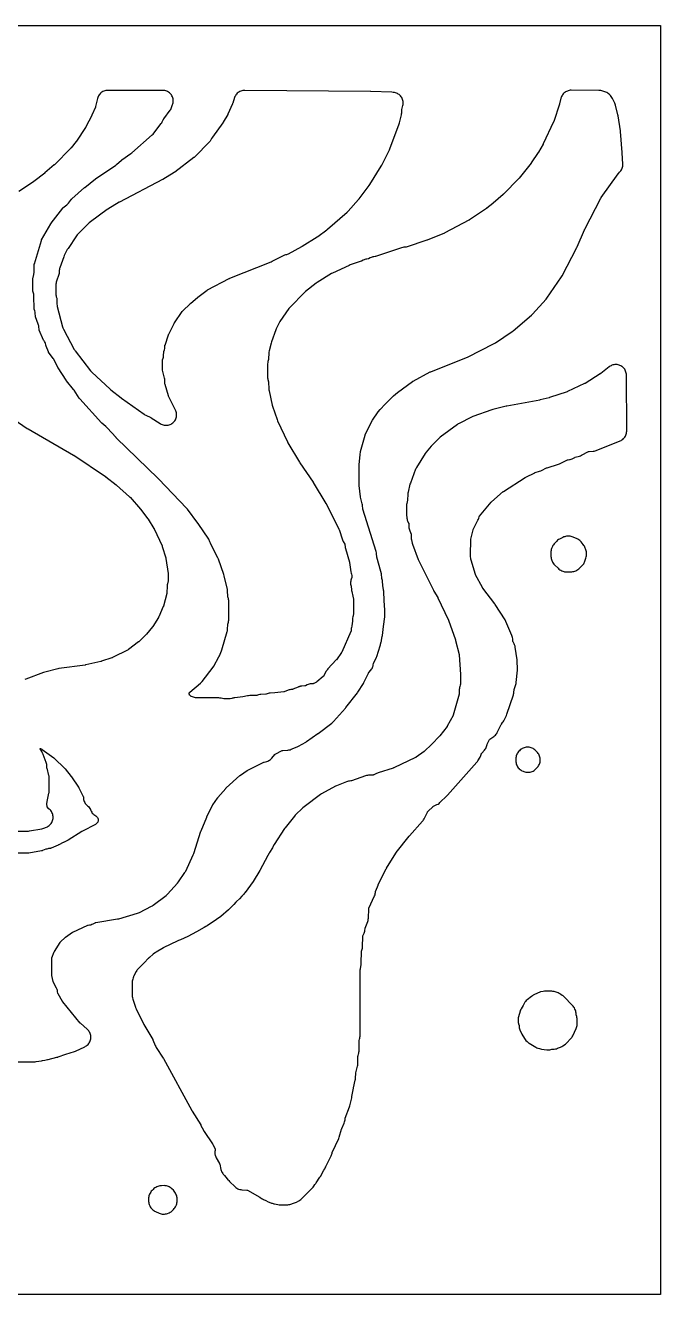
# Model space of a CAD drawing. Header units: millimetres. Extents: x 0 to 300, y 0 to 300.
# Drawn here: x 150 to 300, y 0 to 300 of the extents above; entities that cross this region are included whole.
import ezdxf

# ---------------------------------------------------------------- set-up
doc = ezdxf.new("R2010")
doc.units = ezdxf.units.MM
doc.layers.add('CUT', color=7, linetype='CONTINUOUS')

msp = doc.modelspace()

# ---------------------------------------------------------------- linework, layer by layer
at = {"layer": 'CUT'}
for points in [[(300, 299.8947), (300, 0.0614), (299.9971, 0.0029), (299.9386, 0), (0.0614, 0), (0.0029, 0.0029), (0, 0.0614), (0, 299.8947), (0.0029, 299.9532), (0.0614, 299.9561), (299.9386, 299.9561), (299.9971, 299.9532)], [(157.402, 235.4465), (157.41, 235.4097), (157.4145, 235.3721), (157.4154, 235.3553), (157.452, 234.0577), (157.4763, 233.774), (157.5326, 233.495), (158.7833, 228.7181), (158.8719, 228.445), (158.9912, 228.1837), (161.5312, 223.3753), (161.64, 223.1892), (161.7644, 223.0131), (165.3842, 218.3343), (165.3845, 218.3339), (165.5135, 218.1803), (165.6545, 218.0375), (169.9866, 213.9873), (170.0239, 213.9552), (170.0282, 213.9512), (170.1864, 213.8152), (172.606, 211.9062), (172.7185, 211.8224), (172.7193, 211.8219), (178.0764, 208.0624), (178.2411, 207.9562), (178.4137, 207.8632), (179.5867, 207.2893), (179.6478, 207.2571), (179.707, 207.2215), (181.8633, 205.8363), (182.0723, 205.7159), (182.2919, 205.6161), (182.5201, 205.5381), (182.7548, 205.4823), (182.9938, 205.4495), (183.2348, 205.4398), (183.4756, 205.4534), (183.714, 205.4901), (183.9477, 205.5496), (184.1746, 205.6314), (184.3926, 205.7347), (184.5996, 205.8585), (184.7938, 206.0017), (184.9732, 206.1629), (185.1362, 206.3406), (185.2814, 206.5333), (185.4073, 206.739), (185.5128, 206.9559), (185.5969, 207.182), (185.6588, 207.4151), (185.698, 207.6531), (185.7141, 207.8938), (185.7069, 208.1349), (185.6765, 208.3741), (185.6231, 208.6094), (185.5474, 208.8384), (185.4499, 209.059), (183.8088, 212.3364), (183.8065, 212.3413), (183.7753, 212.419), (183.7694, 212.4371), (182.9745, 215.0946), (182.9686, 215.1167), (182.952, 215.214), (182.9503, 215.2367), (182.9089, 216.113), (182.8886, 216.334), (182.8487, 216.5523), (182.4144, 218.4513), (182.4103, 218.4718), (182.4001, 218.5614), (182.3995, 218.5823), (182.3935, 220.8922), (182.3939, 220.9104), (182.3976, 220.9494), (182.4088, 220.9869), (182.4153, 221.0039), (182.4496, 221.0884), (182.5234, 221.2955), (182.5788, 221.5082), (182.6152, 221.7249), (182.6325, 221.9441), (182.6634, 222.8375), (182.6644, 222.8546), (182.669, 222.8912), (182.6801, 222.926), (182.6865, 222.9421), (182.7321, 223.0502), (182.8268, 223.3153), (182.8911, 223.5893), (182.9243, 223.8688), (182.9512, 224.3059), (182.9517, 224.3112), (182.9591, 224.3624), (182.9654, 224.3885), (182.9724, 224.4114), (183.778, 226.8223), (183.8077, 226.9016), (183.8429, 226.9786), (185.1271, 229.5406), (185.1673, 229.6143), (185.2127, 229.685), (187.0419, 232.3269), (187.0517, 232.3405), (187.0981, 232.3961), (187.1097, 232.4082), (188.956, 234.2604), (188.998, 234.3005), (189.0419, 234.3385), (190.6387, 235.6551), (190.6598, 235.6721), (190.6812, 235.6886), (192.9296, 237.3771), (192.9336, 237.3801), (192.9974, 237.4209), (193.0125, 237.4294), (198.1471, 240.1486), (198.2044, 240.1769), (198.2631, 240.2022), (208.0623, 244.1138), (208.2697, 244.2078), (211.1175, 245.6576), (211.1372, 245.6669), (211.2251, 245.6995), (211.246, 245.7053), (211.5175, 245.7716), (211.7219, 245.8308), (211.9204, 245.9073), (212.1118, 246.0003), (215.2663, 247.7033), (215.3917, 247.7758), (218.9089, 249.9466), (219.0952, 250.0736), (221.2168, 251.6638), (221.3674, 251.7862), (225.9733, 255.8329), (226.1918, 256.0502), (228.6595, 258.8265), (228.781, 258.9743), (231.1922, 262.1456), (231.3214, 262.3328), (234.0396, 266.6775), (234.1557, 266.8843), (235.9703, 270.5088), (236.0838, 270.7723), (238.2279, 276.6588), (238.3036, 276.9057), (238.7917, 278.8498), (238.8375, 279.0759), (238.8622, 279.3054), (238.9015, 279.9448), (238.9029, 279.9615), (238.9137, 280.0332), (238.9173, 280.0496), (239.1548, 281.0216), (239.2007, 281.2584), (239.2235, 281.4984), (239.2231, 281.7396), (239.1995, 281.9796), (239.1528, 282.2162), (239.0836, 282.4472), (238.9924, 282.6705), (238.8802, 282.8839), (238.7479, 283.0856), (238.5968, 283.2735), (238.4283, 283.446), (238.2439, 283.6015), (238.0454, 283.7385), (237.8347, 283.8557), (237.6136, 283.9521), (237.3843, 284.0267), (237.1488, 284.0789), (236.848, 284.1305), (236.5276, 284.1644), (231.5387, 284.3685), (231.4561, 284.3705), (201.7919, 284.6029), (201.5506, 284.5931), (201.3113, 284.5601), (201.0763, 284.5041), (200.8478, 284.4258), (200.628, 284.3257), (200.4188, 284.2049), (200.2223, 284.0645), (200.0402, 283.9057), (199.8744, 283.7301), (199.7262, 283.5394), (199.5971, 283.3352), (199.4883, 283.1195), (199.4009, 282.8944), (198.9497, 281.5425), (198.931, 281.4905), (198.91, 281.4394), (197.8365, 279.0016), (197.8085, 278.9424), (197.7772, 278.8848), (196.7153, 277.0502), (196.6814, 276.9951), (196.6445, 276.9419), (194.1531, 273.5485), (193.9605, 273.2419), (193.6077, 272.5779), (193.5987, 272.5619), (193.5768, 272.5289), (193.5517, 272.4982), (193.539, 272.4848), (189.9028, 268.8276), (189.8428, 268.7713), (189.7791, 268.7193), (185.2711, 265.2906), (185.2193, 265.2533), (185.1655, 265.2189), (182.4367, 263.5717), (182.406, 263.5538), (182.3748, 263.5368), (172.239, 258.2139), (172.1151, 258.1443), (169.4782, 256.5622), (169.2754, 256.4266), (165.3466, 253.5136), (165.0683, 253.2736), (162.3988, 250.6054), (162.2412, 250.4323), (162.1004, 250.2453), (160.0675, 247.2631), (159.8911, 246.9608), (159.1906, 245.5406), (159.0829, 245.2879), (158.1414, 242.6949), (158.0723, 242.4729), (158.0241, 242.2453), (157.9973, 242.0143), (157.9594, 241.4666), (157.9573, 241.445), (157.9402, 241.3531), (157.9344, 241.3322), (157.2901, 239.2472), (157.2287, 239.0068), (157.1914, 238.7616), (157.1786, 238.5138), (157.175, 236.556), (157.1877, 236.2994), (157.2267, 236.0454), (157.2915, 235.7968), (157.3971, 235.4632)], [(175.2138, 70.443), (175.2554, 70.1863), (175.2741, 70.1173), (175.2765, 70.1025), (175.3459, 69.8484), (175.991, 67.8977), (175.9968, 67.8836), (176.0543, 67.7278), (176.1281, 67.5658), (176.1294, 67.5628), (176.1308, 67.5599), (177.9251, 63.9784), (178.003, 63.8348), (180.0576, 60.3269), (180.0599, 60.3228), (180.0917, 60.2584), (180.0981, 60.2433), (180.6612, 58.8372), (180.7652, 58.611), (180.8911, 58.3962), (182.5601, 55.8497), (182.5863, 55.8079), (182.6108, 55.765), (189.2813, 43.4763), (189.3633, 43.3362), (191.393, 40.1152), (191.4259, 40.0597), (191.4557, 40.0026), (192.0287, 38.829), (192.1155, 38.6666), (192.2141, 38.511), (194.1944, 35.6261), (194.1973, 35.6216), (194.2374, 35.552), (194.2455, 35.5356), (194.7982, 34.3456), (194.8058, 34.3282), (194.8191, 34.2897), (194.8178, 34.2734), (194.8157, 34.2549), (194.8127, 34.2386), (194.7793, 34.0776), (194.74, 33.8222), (194.7273, 33.5641), (194.7413, 33.306), (194.7496, 33.2537), (194.75, 33.2477), (194.7559, 33.2137), (194.7818, 33.0508), (194.789, 33.024), (194.7929, 33.0013), (194.8408, 32.83), (194.8485, 32.8011), (194.8498, 32.7976), (194.8602, 32.7604), (194.9513, 32.5274), (195.0651, 32.3047), (195.8304, 30.9764), (195.8407, 30.9572), (195.8687, 30.8922), (195.8735, 30.878), (195.8781, 30.8605), (196.1782, 29.5832), (196.2394, 29.3669), (196.3197, 29.157), (196.4186, 28.9552), (196.4673, 28.8662), (196.5932, 28.6603), (196.7383, 28.4675), (196.9886, 28.1665), (197.6177, 27.3801), (197.8161, 27.1602), (197.8677, 27.1093), (198.0061, 26.9429), (198.1916, 26.7431), (199.5061, 25.4735), (199.6977, 25.3065), (199.9052, 25.1597), (200.1265, 25.0348), (200.3594, 24.9331), (200.6014, 24.8555), (200.8501, 24.8028), (201.1028, 24.7757), (201.1276, 24.7743), (202.3009, 24.7084), (202.32, 24.7069), (202.3606, 24.7004), (202.3777, 24.6939), (202.3943, 24.6865), (202.4088, 24.6788), (205.3418, 23.0434), (205.768, 22.741), (205.9789, 22.6067), (206.2021, 22.4941), (206.8097, 22.2249), (207.3305, 21.9345), (207.5298, 21.8348), (207.7371, 21.7532), (207.951, 21.6904), (208.1149, 21.6501), (208.2568, 21.5946), (208.47, 21.5324), (208.6879, 21.4894), (208.8295, 21.4743), (209.604, 21.2838), (209.8948, 21.2303), (210.1899, 21.2115), (210.3638, 21.2107), (210.4392, 21.2074), (210.8235, 21.2087), (211.5988, 21.2052), (211.8569, 21.2174), (211.8968, 21.2235), (211.9423, 21.226), (212.1987, 21.2672), (212.4494, 21.3347), (213.579, 21.703), (213.783, 21.7795), (213.7912, 21.7834), (213.9813, 21.8722), (214.548, 22.1678), (214.7671, 22.2967), (214.8117, 22.3295), (214.8167, 22.3325), (215.0104, 22.4748), (215.1895, 22.6351), (217.4233, 24.8361), (217.6497, 25.092), (217.7103, 25.1707), (217.7767, 25.2372), (217.936, 25.4126), (218.078, 25.6022), (218.3373, 25.9852), (218.399, 26.0654), (218.5467, 26.2795), (218.6492, 26.4459), (219.546, 27.7705), (219.6564, 27.9493), (220.4871, 29.4307), (220.6751, 29.7359), (220.7814, 29.9268), (220.9162, 30.1958), (220.9638, 30.2808), (221.0575, 30.4652), (221.122, 30.6065), (222.2293, 32.8167), (222.3144, 33.0057), (222.3836, 33.2011), (222.4363, 33.4016), (222.4715, 33.5622), (223.979, 36.864), (224.1003, 37.1871), (224.1029, 37.1959), (224.6753, 39.1129), (224.6969, 39.1783), (224.7222, 39.2423), (225.287, 40.5573), (225.3758, 40.7974), (225.4397, 41.0453), (225.4778, 41.2985), (225.5053, 41.5775), (225.5059, 41.5826), (225.5145, 41.6307), (225.5211, 41.6552), (225.5283, 41.6768), (226.5053, 44.3959), (226.5784, 44.6368), (227.0489, 46.5247), (227.0811, 46.654), (227.123, 46.858), (227.4413, 48.8187), (227.4467, 48.8648), (227.8804, 50.6886), (227.925, 50.9268), (227.9463, 51.1683), (227.9915, 52.3102), (227.9928, 52.3306), (228.0059, 52.418), (228.0105, 52.4379), (228.4119, 53.9636), (228.4699, 54.2519), (228.4936, 54.545), (228.5327, 56.3377), (228.5335, 56.3543), (228.5375, 56.3903), (228.5447, 56.4259), (228.549, 56.4415), (228.6779, 56.8751), (228.7332, 57.0979), (228.7678, 57.3249), (228.7814, 57.5541), (228.8135, 59.9365), (228.8137, 59.9419), (228.8186, 59.9933), (228.8236, 60.0196), (228.8295, 60.0428), (228.9313, 60.4049), (228.9824, 60.6238), (229.0135, 60.8463), (229.0246, 61.0707), (229.0931, 76.8499), (229.0933, 76.8555), (229.1007, 76.9398), (229.1036, 76.9589), (229.2889, 77.9771), (229.3173, 78.1795), (229.329, 78.3836), (229.3726, 81.0364), (229.3734, 81.0556), (229.3783, 81.0967), (229.3874, 81.1371), (229.393, 81.1555), (229.4796, 81.4134), (229.5485, 81.6597), (229.5918, 81.9117), (229.6092, 82.1668), (229.6508, 84.6473), (229.6516, 84.6668), (229.6567, 84.7084), (229.6703, 84.7481), (229.678, 84.766), (229.966, 85.3874), (230.0665, 85.6394), (230.1392, 85.9008), (230.1831, 86.1685), (230.2119, 86.4335), (230.215, 86.4561), (230.2374, 86.5519), (230.2446, 86.5735), (230.8339, 88.1829), (230.9111, 88.4337), (230.9616, 88.6912), (230.9848, 88.9526), (231.0655, 91.1946), (231.0667, 91.2133), (231.0721, 91.253), (231.0853, 91.2908), (231.0927, 91.3079), (232.4588, 94.252), (232.5596, 94.5043), (232.6324, 94.766), (232.6764, 95.0342), (232.7071, 95.3169), (232.7094, 95.3337), (232.7166, 95.3697), (232.7271, 95.405), (232.7329, 95.4204), (233.2843, 96.8032), (233.304, 96.8497), (233.3256, 96.8953), (235.2114, 100.6622), (235.236, 100.7087), (235.2626, 100.7541), (237.4854, 104.36), (237.5242, 104.4189), (237.5663, 104.4753), (240.6553, 108.3695), (240.6769, 108.396), (240.6993, 108.4218), (243.7547, 111.8503), (243.8971, 112.0254), (244.0232, 112.2127), (244.1318, 112.4106), (244.9272, 114.0284), (244.9372, 114.0473), (244.9622, 114.0861), (244.9914, 114.1218), (245.0063, 114.1372), (246.2635, 115.3578), (246.2792, 115.3722), (246.3156, 115.4003), (246.355, 115.424), (246.3741, 115.4334), (247.1932, 115.8079), (247.441, 115.9384), (247.6726, 116.0959), (247.8852, 116.2782), (249.5253, 117.853), (249.6635, 117.9968), (256.5921, 125.8028), (256.7281, 125.97), (256.8491, 126.1483), (257.3656, 126.9843), (257.4796, 127.1898), (257.5738, 127.405), (257.6473, 127.6282), (257.7181, 127.8826), (257.7232, 127.8992), (257.7365, 127.9342), (257.759, 127.9641), (257.7704, 127.9773), (258.4189, 128.6915), (258.5728, 128.8783), (258.7078, 129.0792), (258.8228, 129.2922), (258.9167, 129.5153), (258.9886, 129.7464), (259.0377, 129.9834), (259.0404, 130.0001), (259.0508, 130.043), (259.0658, 130.0846), (259.0744, 130.1032), (259.6057, 131.1836), (259.6146, 131.2007), (259.6366, 131.2356), (259.6681, 131.2622), (259.6837, 131.2734), (260.6042, 131.9011), (260.8092, 132.0569), (260.9971, 132.233), (261.1659, 132.4275), (261.3138, 132.6383), (261.4392, 132.8632), (262.358, 134.731), (262.3666, 134.7476), (262.4093, 134.8161), (262.4203, 134.8312), (262.694, 135.1868), (262.8314, 135.3845), (262.9493, 135.5944), (263.587, 136.8711), (263.7225, 137.1984), (265.2285, 141.7207), (265.2865, 141.9228), (265.3273, 142.1291), (265.3506, 142.3381), (265.3916, 142.9302), (265.3933, 142.9485), (265.3998, 142.9875), (265.4102, 143.0257), (265.4163, 143.043), (265.7691, 143.9729), (265.8396, 144.1874), (265.8904, 144.4075), (265.9212, 144.6313), (266.1933, 147.596), (266.2029, 147.8895), (266.1552, 149.7263), (266.1276, 150.0374), (265.6745, 153.0147), (265.6201, 153.2771), (265.5379, 153.5321), (265.4289, 153.7769), (265.1601, 154.3025), (265.1523, 154.3187), (265.138, 154.3547), (265.1309, 154.3928), (265.1289, 154.4107), (265.0762, 155.0088), (265.039, 155.2714), (264.9741, 155.5285), (264.8824, 155.7773), (263.456, 159.0931), (263.3659, 159.2808), (263.2604, 159.4603), (260.9257, 163.0801), (260.8241, 163.2261), (258.014, 166.9691), (257.965, 167.0395), (257.9212, 167.1132), (256.3068, 170.0681), (256.2977, 170.0857), (256.2649, 170.1644), (256.2588, 170.1832), (255.2368, 173.6098), (255.2321, 173.6271), (255.2171, 173.7031), (255.2149, 173.7209), (255.1239, 174.636), (255.1191, 174.7021), (255.1181, 174.7684), (255.1622, 178.4285), (255.1631, 178.4506), (255.1755, 178.5453), (255.1803, 178.5669), (255.7261, 180.7258), (255.7319, 180.7461), (255.764, 180.8315), (255.7731, 180.8506), (256.8723, 183.0008), (256.9842, 183.253), (257.0675, 183.516), (257.1474, 183.8266), (257.153, 183.8463), (257.1686, 183.8874), (257.1926, 183.9241), (257.2052, 183.9403), (259.9639, 187.2858), (259.9673, 187.2897), (260.0225, 187.3468), (260.0358, 187.359), (262.8177, 189.7824), (262.8214, 189.7854), (262.8797, 189.8293), (262.8935, 189.8385), (268.0417, 193.1058), (268.0939, 193.1371), (268.1475, 193.1656), (270.3083, 194.2457), (270.3248, 194.2535), (270.3981, 194.2816), (270.4155, 194.2869), (271.4398, 194.5704), (271.6817, 194.6509), (271.9142, 194.7556), (273.0838, 195.3558), (273.0888, 195.3582), (273.1668, 195.3904), (273.185, 195.3965), (275.9109, 196.2368), (276.1154, 196.3097), (276.3127, 196.4), (278.0543, 197.2906), (278.0592, 197.293), (278.1046, 197.3117), (278.1333, 197.3178), (278.1577, 197.3214), (278.4488, 197.3572), (278.6708, 197.3947), (278.8886, 197.452), (279.1003, 197.5287), (279.3043, 197.6242), (279.7228, 197.8435), (279.7408, 197.8523), (279.821, 197.884), (279.8402, 197.8899), (280.8589, 198.1719), (281.1008, 198.2523), (281.3332, 198.3569), (283.0035, 199.2139), (283.0199, 199.2219), (283.0564, 199.2363), (283.095, 199.2434), (283.1131, 199.2454), (284.0819, 199.3273), (284.3264, 199.3602), (284.5666, 199.4171), (284.7999, 199.4973), (290.4247, 201.7482), (290.6508, 201.852), (290.8654, 201.9777), (291.0665, 202.1242), (291.252, 202.2899), (291.4201, 202.4732), (291.5692, 202.6723), (291.6978, 202.8853), (291.8045, 203.11), (291.8884, 203.3442), (291.9487, 203.5855), (291.9846, 203.8317), (291.9959, 204.0802), (291.9381, 217.3122), (291.9252, 217.555), (291.8888, 217.7954), (291.8292, 218.0311), (291.747, 218.2599), (291.643, 218.4796), (291.5181, 218.6882), (291.3735, 218.8837), (291.2107, 219.0642), (291.031, 219.2281), (290.8363, 219.3737), (290.6284, 219.4997), (290.4092, 219.6049), (290.1809, 219.6884), (289.9455, 219.7492), (289.7053, 219.7869), (289.4626, 219.8011), (289.2196, 219.7917), (288.9788, 219.7587), (288.7422, 219.7024), (288.5123, 219.6235), (288.2911, 219.5226), (288.0807, 219.4007), (287.8832, 219.2589), (285.8709, 217.6605), (285.814, 217.618), (285.7546, 217.5789), (282.1535, 215.3611), (282.0939, 215.3267), (282.0324, 215.2958), (278.0418, 213.4342), (277.9796, 213.4073), (277.9158, 213.384), (273.7752, 211.9996), (273.7308, 211.9857), (273.6859, 211.9736), (271.5249, 211.4339), (271.4883, 211.4254), (271.4514, 211.418), (263.7003, 209.994), (263.547, 209.9608), (260.4003, 209.176), (260.1727, 209.1076), (255.6526, 207.5109), (255.3635, 207.3878), (252.4031, 205.9014), (252.2112, 205.7942), (252.0295, 205.6706), (247.9668, 202.6381), (247.6985, 202.4065), (245.9763, 200.6923), (245.811, 200.5108), (244.6298, 199.0782), (244.4386, 198.8127), (242.3576, 195.4827), (242.239, 195.2706), (242.1416, 195.048), (240.9055, 191.8042), (240.8136, 191.5095), (240.354, 189.6353), (240.304, 189.3708), (240.2828, 189.1025), (240.2514, 187.8488), (240.2505, 187.8307), (240.241, 187.753), (240.2375, 187.7352), (240.066, 186.9606), (240.0231, 186.7045), (240.007, 186.4453), (239.9868, 184.4379), (239.9955, 184.2026), (240.0399, 183.6769), (240.0681, 183.458), (240.1156, 183.2424), (240.1818, 183.0318), (240.2664, 182.828), (240.4903, 182.3493), (240.4976, 182.3327), (240.5106, 182.296), (240.5163, 182.2575), (240.5177, 182.2394), (240.556, 181.4863), (240.5831, 181.2254), (240.6373, 180.9688), (240.7181, 180.7193), (241.046, 179.8634), (241.0526, 179.8444), (241.0637, 179.8027), (241.0702, 179.76), (241.0716, 179.74), (241.1097, 178.8887), (241.1326, 178.645), (241.1793, 178.4047), (241.3704, 177.6258), (241.4442, 177.3802), (242.7624, 173.6924), (242.8795, 173.4176), (246.3544, 166.4535), (246.4592, 166.2643), (247.365, 164.7849), (247.3973, 164.7289), (247.4264, 164.6712), (249.8604, 159.514), (249.8848, 159.4588), (249.9063, 159.4024), (251.5645, 154.711), (251.5825, 154.6557), (251.5979, 154.5995), (252.4133, 151.2977), (252.417, 151.2814), (252.428, 151.2104), (252.4294, 151.1938), (252.733, 146.5558), (252.735, 146.511), (252.7354, 146.4662), (252.713, 144.1702), (252.7123, 144.1512), (252.7078, 144.1106), (252.6992, 144.0707), (252.6938, 144.0525), (252.5852, 143.717), (252.5241, 143.4932), (252.484, 143.2648), (252.4652, 143.0336), (252.4316, 142.0619), (252.4302, 142.0399), (252.4157, 141.9456), (252.4105, 141.9241), (251.0379, 136.9629), (251.0313, 136.9418), (250.9953, 136.8534), (250.9851, 136.8337), (249.6174, 134.3612), (249.615, 134.3572), (249.5761, 134.2972), (249.5665, 134.2841), (247.8628, 132.0591), (247.8207, 132.0072), (247.7757, 131.9577), (245.9405, 130.0488), (245.9212, 130.0292), (245.9015, 130.0101), (244.2793, 128.4713), (244.2208, 128.4193), (244.1589, 128.3712), (242.247, 126.9842), (242.2326, 126.9743), (242.1677, 126.9359), (242.1521, 126.928), (237.0054, 124.4934), (236.93, 124.4609), (236.8526, 124.4336), (233.3157, 123.3241), (233.1147, 123.2514), (232.9207, 123.1619), (232.2498, 122.8169), (232.232, 122.8083), (232.1924, 122.793), (232.1504, 122.7863), (232.1307, 122.7848), (230.994, 122.7255), (230.7564, 122.7016), (230.5221, 122.6553), (230.2933, 122.5867), (226.9783, 121.4185), (226.9574, 121.4118), (226.8652, 121.3909), (226.8435, 121.388), (226.5183, 121.3535), (226.2916, 121.3189), (226.0689, 121.2637), (225.8523, 121.1882), (223.5017, 120.2467), (223.2422, 120.1251), (219.9486, 118.3442), (219.6515, 118.1554), (215.7908, 115.3013), (215.5226, 115.072), (213.7342, 113.3103), (213.5455, 113.1022), (211.3157, 110.3476), (211.1577, 110.1293), (208.7592, 106.4089), (208.671, 106.2612), (208.3127, 105.6113), (207.6495, 104.4747), (207.5649, 104.3169), (207.2844, 103.7459), (205.3305, 100.2013), (203.7714, 97.6594), (201.8927, 95.0564), (201.8471, 94.9971), (201.8028, 94.9395), (201.732, 94.8474), (201.5765, 94.645), (201.1149, 94.1542), (200.5304, 93.5589), (199.8745, 92.8907), (199.73, 92.7435), (199.1933, 92.1969), (197.9357, 90.9698), (196.1357, 89.3915), (195.1131, 88.6386), (192.9286, 87.1748), (192.7278, 87.0625), (192.639, 87.0129), (192.235, 86.787), (190.3669, 85.7425), (188.3334, 84.6671), (186.5903, 83.8412), (186.1194, 83.6774), (185.8267, 83.5542), (182.7264, 82.011), (182.5815, 81.9329), (180.9141, 80.961), (180.7535, 80.859), (180.665, 80.7928), (180.6597, 80.7894), (180.6146, 80.7552), (180.6011, 80.7451), (180.5976, 80.7423), (180.5032, 80.6705), (180.2028, 80.423), (179.2811, 79.6777), (179.0772, 79.4933), (179.0344, 79.4501), (178.948, 79.3709), (178.1953, 78.6033), (176.7012, 77.0953), (176.5444, 76.9216), (176.513, 76.8795), (176.4255, 76.7808), (176.2801, 76.5801), (176.1553, 76.3658), (175.614, 75.321), (175.547, 75.1731), (175.5039, 75.0848), (175.4219, 74.8668), (175.3312, 74.5869), (175.2632, 74.3321), (175.2225, 74.0716), (175.2214, 74.0494), (175.1951, 73.8519), (175.1857, 73.6235), (175.1991, 70.7026)], [(275.9902, 171.4715), (276.2114, 171.3147), (276.4482, 171.1827), (276.6884, 171.0654), (276.8982, 170.9747), (277.1154, 170.9034), (277.3381, 170.8523), (277.5647, 170.8218), (277.793, 170.812), (278.8348, 170.8153), (279.0686, 170.827), (279.3002, 170.8605), (279.5276, 170.9155), (279.7489, 170.9915), (279.9622, 171.0879), (280.2194, 171.219), (280.45, 171.3525), (280.665, 171.5097), (280.8621, 171.6888), (281.5462, 172.3808), (281.6995, 172.5508), (281.8365, 172.734), (281.9563, 172.9291), (282.0577, 173.1342), (282.14, 173.3478), (282.3818, 174.0732), (282.4521, 174.3282), (282.495, 174.5891), (282.5101, 174.853), (282.5111, 175.0805), (282.501, 175.3163), (282.4687, 175.5501), (282.4144, 175.7799), (282.3388, 176.0034), (282.0928, 176.6314), (281.9916, 176.8562), (281.8688, 177.07), (281.7255, 177.2707), (281.2462, 177.8764), (281.0825, 178.0633), (280.9012, 178.233), (280.7039, 178.3839), (280.4926, 178.5144), (280.2694, 178.6234), (279.3444, 179.0192), (279.1075, 179.1068), (278.863, 179.1699), (278.6133, 179.2081), (278.3611, 179.2209), (278.0453, 179.2209), (277.8124, 179.2101), (277.5816, 179.1776), (277.3547, 179.1238), (277.1339, 179.049), (276.921, 178.954), (276.1266, 178.5542), (275.8926, 178.4202), (275.6744, 178.2617), (275.4746, 178.0807), (275.0099, 177.6117), (274.8414, 177.4234), (274.6926, 177.219), (274.5653, 177.0007), (274.4607, 176.7706), (274.2744, 176.299), (274.1969, 176.0712), (274.1416, 175.8371), (274.1091, 175.5987), (274.0997, 175.3583), (274.1078, 174.4438), (274.1208, 174.2097), (274.1558, 173.9779), (274.2123, 173.7503), (274.2899, 173.5291), (274.3878, 173.3161), (274.5047, 173.0904), (274.6366, 172.8653), (274.7913, 172.6552), (274.967, 172.4624), (275.7873, 171.6514)], [(267.7293, 123.6041), (267.9457, 123.5314), (268.1678, 123.4788), (268.3939, 123.4466), (268.6219, 123.4352), (268.7086, 123.4348), (268.9552, 123.4459), (269.1995, 123.4813), (269.4391, 123.5406), (269.6717, 123.6232), (269.895, 123.7284), (270.1069, 123.8551), (270.3052, 124.002), (270.4881, 124.1678), (270.8001, 124.48), (270.95, 124.6441), (271.0847, 124.8208), (271.2033, 125.0087), (271.2607, 125.1095), (271.3729, 125.3312), (271.4626, 125.5629), (271.5287, 125.8024), (271.5708, 126.0473), (271.5884, 126.2951), (271.5813, 126.5435), (271.5496, 126.7899), (271.4935, 127.032), (271.4137, 127.2673), (271.3377, 127.4595), (271.2331, 127.6893), (271.1059, 127.9073), (270.9573, 128.1115), (270.7889, 128.2996), (270.4722, 128.6192), (270.2893, 128.7864), (270.0907, 128.9346), (269.8784, 129.0625), (269.6544, 129.1687), (269.4211, 129.2522), (269.1807, 129.3123), (268.9354, 129.3482), (268.6879, 129.3596), (268.5161, 129.359), (268.2733, 129.3464), (268.0328, 129.3102), (267.7971, 129.2509), (267.5682, 129.1689), (267.3483, 129.0651), (267.1396, 128.9404), (267.086, 128.9048), (266.8642, 128.7387), (266.6621, 128.5492), (266.4823, 128.3385), (266.3232, 128.1297), (266.1926, 127.9408), (266.0798, 127.7407), (265.9859, 127.5311), (265.9116, 127.3138), (265.8575, 127.0906), (265.8242, 126.8634), (265.8119, 126.634), (265.8081, 126.15), (265.8189, 125.8979), (265.855, 125.6482), (265.9161, 125.4034), (266.0016, 125.1661), (266.1105, 124.9385), (266.2419, 124.7231), (266.3943, 124.522), (266.5661, 124.3373), (266.6379, 124.2676), (266.832, 124.0976), (267.0426, 123.9485), (267.2675, 123.8219), (267.5204, 123.6963)], [(266.4, 64.1842), (266.4138, 64.1333), (266.4549, 63.9759), (266.4618, 63.9572), (266.465, 63.9456), (266.5083, 63.8324), (266.5429, 63.7393), (266.5443, 63.7361), (266.5591, 63.6948), (266.5649, 63.6572), (266.5664, 63.6396), (266.5876, 63.2886), (266.6145, 63.044), (266.6653, 62.8032), (266.7395, 62.5685), (266.8365, 62.3423), (267.126, 61.7494), (267.2449, 61.5335), (267.8816, 60.5016), (268.0337, 60.2822), (268.2083, 60.0803), (268.4612, 59.8177), (268.6251, 59.6622), (268.8024, 59.5221), (268.9917, 59.3986), (270.5547, 58.4764), (270.7936, 58.3522), (271.0446, 58.2545), (271.4287, 58.1283), (271.6445, 58.0679), (271.8648, 58.0272), (273.113, 57.8536), (273.3607, 57.8316), (273.6093, 57.8344), (273.8564, 57.8618), (274.0996, 57.9137), (274.336, 57.9893), (274.3786, 58.0014), (274.4219, 58.0088), (274.4422, 58.0105), (274.8808, 58.0369), (275.1444, 58.0668), (275.4034, 58.1246), (275.6548, 58.2094), (276.3797, 58.4977), (276.6524, 58.6257), (276.9077, 58.7856), (277.5253, 59.2263), (277.6915, 59.3557), (277.8461, 59.4987), (278.7543, 60.4121), (278.9006, 60.5727), (279.0325, 60.7453), (279.1488, 60.9288), (279.2488, 61.1216), (280.0563, 62.8602), (280.1558, 63.1081), (280.2282, 63.3652), (280.2727, 63.6286), (280.2889, 63.8952), (280.2971, 65.0184), (280.2876, 65.2554), (280.2556, 65.4903), (280.2016, 65.7212), (280.1259, 65.9459), (280.0891, 66.0402), (280.0825, 66.0586), (280.0713, 66.0991), (280.0645, 66.1405), (280.0628, 66.16), (280.0435, 66.4806), (280.0147, 66.7369), (279.9596, 66.9889), (279.8789, 67.2339), (279.7734, 67.4692), (279.6365, 67.7366), (279.507, 67.9603), (279.355, 68.1695), (279.1822, 68.3619), (277.1203, 70.4315), (276.9555, 70.5829), (276.7777, 70.7188), (276.427, 70.963), (276.2245, 71.0901), (276.0108, 71.1972), (275.7879, 71.2834), (274.8296, 71.6023), (274.8288, 71.6026), (274.5789, 71.6716), (274.3231, 71.7143), (274.0643, 71.7303), (272.8748, 71.7421), (272.572, 71.7268), (272.567, 71.7259), (272.5601, 71.7255), (272.2606, 71.6731), (271.6145, 71.5191), (271.3359, 71.4352), (271.069, 71.3196), (271.0675, 71.3189), (269.9403, 70.7506), (269.9383, 70.7496), (269.7123, 70.6205), (269.501, 70.4686), (268.4518, 69.6284), (268.2787, 69.4761), (268.1203, 69.3086), (268.1108, 69.2964), (268.1091, 69.2946), (268.0504, 69.2193), (267.9781, 69.1272), (267.9765, 69.1247), (267.9669, 69.1125), (267.8422, 68.9179), (267.5174, 68.3557), (267.0529, 67.5567), (266.956, 67.3728), (266.8747, 67.1813), (266.8095, 66.9838), (266.8053, 66.969), (266.8053, 66.9688), (266.8045, 66.9661), (266.4336, 65.6611), (266.3804, 65.4343), (266.3486, 65.2036), (266.3475, 65.18), (266.3448, 65.1587), (266.3409, 65.0282), (266.3384, 64.971), (266.3384, 64.9469), (266.3374, 64.9145), (266.3387, 64.8485), (266.339, 64.7215), (266.3524, 64.4695), (266.3587, 64.4289), (266.3588, 64.428), (266.3597, 64.4226), (266.3912, 64.2201), (266.3989, 64.1907)], [(179.3978, 20.9824), (179.4993, 20.76), (179.622, 20.5485), (179.7648, 20.35), (179.9264, 20.1665), (180.1051, 19.9996), (180.2992, 19.8509), (180.5069, 19.7219), (180.7263, 19.6138), (181.6093, 19.2312), (181.8396, 19.1447), (182.0773, 19.0811), (182.3201, 19.0413), (182.5656, 19.0255), (182.8114, 19.0339), (183.0553, 19.0664), (183.2948, 19.1227), (183.5276, 19.2023), (183.9336, 19.3639), (184.1646, 19.4697), (184.3837, 19.5984), (184.5885, 19.7487), (184.7771, 19.919), (184.9716, 20.1135), (185.1551, 20.3185), (185.3151, 20.5423), (185.4494, 20.7824), (185.5697, 21.0283), (185.6606, 21.2378), (185.732, 21.4546), (185.7833, 21.6771), (185.8141, 21.9034), (185.8241, 22.1315), (185.8233, 22.6231), (185.8121, 22.8544), (185.7796, 23.0837), (185.7261, 23.309), (185.6519, 23.5284), (185.5577, 23.74), (185.4314, 23.9916), (185.2971, 24.2266), (185.1382, 24.4456), (184.9565, 24.6463), (184.5712, 25.028), (184.3877, 25.1927), (184.1888, 25.3386), (183.9766, 25.4641), (183.753, 25.5681), (183.5202, 25.6496), (183.2806, 25.7077), (183.0364, 25.742), (182.79, 25.752), (182.1736, 25.7466), (181.9455, 25.7342), (181.7195, 25.701), (181.4975, 25.6474), (181.2814, 25.5737), (181.0728, 25.4806), (180.8188, 25.353), (180.5832, 25.2181), (180.3636, 25.0584), (180.1626, 24.8759), (179.9116, 24.6217), (179.7359, 24.4239), (179.5821, 24.2086), (179.4519, 23.9783), (179.3417, 23.7567), (179.2473, 23.5424), (179.1734, 23.3201), (179.1206, 23.0919), (179.0895, 22.8598), (179.0801, 22.6257), (179.0829, 22.2349), (179.0953, 22.0028), (179.1293, 21.7728), (179.1845, 21.5469), (179.2604, 21.3272)]]:
    msp.add_lwpolyline(points, close=True, dxfattribs=at)
for points in [[(146.1881, 55.0008), (151.7388, 55.0025), (151.8436, 55.0098), (151.8527, 55.0098), (152.0639, 55.0187), (152.2736, 55.0453), (152.5464, 55.0918), (153.7949, 55.268), (154.0052, 55.3069), (154.5654, 55.4356), (155.2015, 55.5439), (155.3862, 55.5826), (157.4308, 56.092), (157.6166, 56.146), (157.6384, 56.1532), (157.6896, 56.1703), (157.7047, 56.1743), (159.5571, 56.7919), (159.5667, 56.7956), (161.575, 57.4646), (161.8289, 57.5649), (164.0009, 58.5632), (164.2208, 58.6779), (164.4283, 58.8137), (164.6213, 58.9695), (164.798, 59.1436), (164.9565, 59.3343), (165.0953, 59.5398), (165.2131, 59.7581), (165.3087, 59.987), (165.3811, 60.2242), (165.4297, 60.4674), (165.4539, 60.7142), (165.4536, 60.9622), (165.4287, 61.209), (165.3794, 61.452), (165.3064, 61.6891), (165.2101, 61.9176), (165.0918, 62.1356), (164.9524, 62.3407), (164.7933, 62.531), (164.6162, 62.7047), (163.0304, 64.1119), (163.0268, 64.1153), (162.9746, 64.169), (162.9634, 64.1819), (158.8525, 69.1667), (158.8494, 69.1707), (158.8048, 69.2339), (158.7956, 69.2489), (157.7054, 71.1128), (157.6965, 71.1289), (157.68, 71.1647), (157.6708, 71.2031), (157.6679, 71.2212), (157.6177, 71.5846), (157.5636, 71.8606), (157.4789, 72.1287), (157.3646, 72.3857), (156.5812, 73.9093), (156.5789, 73.9141), (156.5593, 73.9613), (156.5514, 73.9866), (156.5457, 74.0097), (156.2428, 75.3842), (156.2388, 75.4048), (156.2293, 75.4949), (156.2289, 75.5158), (156.254, 79.4793), (156.2545, 79.4963), (156.258, 79.5327), (156.2679, 79.5674), (156.2737, 79.5835), (156.8141, 80.9861), (156.8211, 81.0029), (156.8563, 81.0733), (156.8657, 81.0889), (158.2244, 83.2488), (158.2357, 83.2658), (158.2905, 83.3349), (158.3045, 83.3498), (159.3624, 84.4215), (159.3758, 84.4344), (159.4374, 84.4855), (159.4525, 84.4963), (161.119, 85.6231), (161.1233, 85.6259), (161.1906, 85.6643), (161.2064, 85.6721), (164.7176, 87.299), (164.7351, 87.3065), (164.7739, 87.3199), (164.8139, 87.3293), (164.8328, 87.3323), (165.1685, 87.3758), (165.4472, 87.4281), (165.7182, 87.5117), (165.9781, 87.6254), (166.4905, 87.8852), (166.5077, 87.8934), (166.546, 87.9082), (166.5857, 87.919), (166.6044, 87.9226), (171.7655, 88.7786), (172.0633, 88.8469), (176.4963, 90.1535), (176.7074, 90.2262), (176.9113, 90.3174), (179.8053, 91.7705), (180.0037, 91.8817), (180.1911, 92.0104), (183.2103, 94.293), (183.3921, 94.4445), (183.5588, 94.6126), (185.931, 97.242), (186.1475, 97.5188), (187.6557, 99.7552), (187.7589, 99.922), (187.8487, 100.0963), (189.6316, 103.919), (189.7472, 104.2145), (191.4363, 109.4984), (191.4521, 109.5448), (191.4699, 109.5904), (192.8108, 112.8377), (192.8289, 112.8793), (192.8486, 112.9203), (194.2198, 115.6343), (194.2568, 115.7019), (194.2981, 115.7671), (195.3769, 117.353), (195.4143, 117.4049), (195.4544, 117.4548), (197.2943, 119.6185), (197.3482, 119.6777), (197.406, 119.7332), (200.6472, 122.6432), (200.7072, 122.6936), (200.7703, 122.7399), (202.3697, 123.8346), (202.4379, 123.878), (202.5089, 123.9167), (206.2684, 125.8003), (206.2839, 125.8076), (206.3529, 125.8346), (206.3693, 125.8398), (207.0029, 126.0234), (207.2311, 126.1017), (207.4507, 126.2016), (207.6597, 126.3223), (207.8561, 126.4625), (208.038, 126.6209), (208.2038, 126.7962), (208.9261, 127.6376), (208.9382, 127.651), (208.9663, 127.678), (208.999, 127.699), (209.0149, 127.7077), (210.6617, 128.5542), (210.6786, 128.5624), (210.7162, 128.5772), (210.756, 128.5842), (210.7747, 128.586), (211.9733, 128.6741), (212.2447, 128.7091), (212.5106, 128.7735), (212.7678, 128.8665), (214.1907, 129.4712), (214.4591, 129.6048), (216.1863, 130.5979), (216.374, 130.7172), (219.0493, 132.5901), (219.117, 132.6393), (222.369, 135.0822), (222.5542, 135.2358), (222.7238, 135.4065), (225.587, 138.5805), (225.7076, 138.7247), (228.4014, 142.2044), (228.5397, 142.402), (229.8046, 144.4094), (229.9324, 144.638), (231.0394, 146.8868), (231.0495, 146.9058), (231.0997, 146.9838), (231.1128, 147.0008), (231.6012, 147.5971), (231.7406, 147.7844), (231.8619, 147.9839), (231.964, 148.1939), (232.0461, 148.4125), (232.1074, 148.6378), (232.1475, 148.8678), (232.1832, 149.1505), (232.184, 149.156), (232.1943, 149.2042), (232.2055, 149.2315), (232.2163, 149.2538), (232.8119, 150.4039), (232.9064, 150.6084), (232.9821, 150.8204), (233.7535, 153.3351), (233.8279, 153.53), (233.8923, 153.7656), (233.9099, 153.8452), (233.9731, 154.051), (234.0242, 154.2453), (234.0596, 154.4432), (234.0878, 154.6476), (234.2766, 155.4998), (234.3232, 155.7896), (234.5383, 157.9202), (234.8462, 160.1565), (234.867, 160.3843), (234.8669, 160.613), (234.849, 160.9982), (234.8848, 161.3525), (234.8973, 161.58), (234.8891, 161.8076), (234.7107, 163.9863), (234.6078, 166.2094), (234.5843, 166.455), (234.5366, 166.6971), (234.4709, 166.9147), (234.3414, 168.4966), (234.3055, 168.7607), (234.2417, 169.0195), (234.1628, 169.2369), (234.0537, 170.3555), (234.0233, 170.57), (233.9745, 170.781), (233.9568, 170.8449), (233.9496, 170.8781), (233.0006, 174.2924), (232.996, 174.3108), (232.9821, 174.3913), (232.9803, 174.4102), (232.9372, 175.0285), (232.8998, 175.3187), (232.8288, 175.6025), (229.6816, 185.64), (229.6755, 185.6618), (229.6577, 185.7578), (229.6556, 185.7803), (229.6167, 186.3965), (229.589, 186.642), (229.5372, 186.8835), (229.112, 188.4773), (229.1108, 188.4822), (229.0966, 188.5586), (229.0944, 188.5761), (228.8294, 191.2246), (228.8078, 194.5359), (228.8077, 196.1077), (229.0401, 198.5496), (229.1053, 199.1898), (229.1073, 199.2064), (229.1151, 199.247), (229.1171, 199.2545), (230.2207, 203.1295), (230.2257, 203.1456), (230.2529, 203.2156), (230.2604, 203.2314), (231.9548, 206.6234), (231.9595, 206.6308), (233.3319, 208.6313), (233.7661, 209.2163), (234.9264, 210.4052), (236.9231, 212.4138), (237.8735, 213.2299), (241.4101, 215.7936), (241.4774, 215.8389), (241.5476, 215.8796), (245.5977, 218.0453), (245.6564, 218.0747), (245.7166, 218.1008), (254.1835, 221.4914), (254.3732, 221.5767), (260.7287, 224.7581), (261.0019, 224.9172), (264.9652, 227.5745), (265.2096, 227.7611), (269.5032, 231.4792), (269.7173, 231.6882), (269.7174, 231.6884), (269.7181, 231.6891), (272.94, 235.2363), (273.1489, 235.5), (276.6059, 240.524), (276.7638, 240.7866), (280.2241, 247.4326), (280.3072, 247.6087), (282.0366, 251.6751), (282.0556, 251.7174), (282.0762, 251.7589), (285.9158, 259.1357), (285.9545, 259.2045), (285.9978, 259.2706), (289.9515, 264.8973), (289.9628, 264.9126), (290.0164, 264.9745), (290.0299, 264.9879), (290.2955, 265.2385), (290.4613, 265.4107), (290.61, 265.598), (290.74, 265.7985), (290.8503, 266.0106), (290.9399, 266.2323), (291.0079, 266.4615), (291.0536, 266.6961), (291.0768, 266.9341), (291.0771, 267.1731), (290.9547, 269.8021), (290.9479, 269.9028), (290.5144, 274.8792), (290.4976, 275.0239), (289.9773, 278.5833), (289.9266, 278.8373), (289.3508, 281.1038), (289.2806, 281.3332), (289.1888, 281.5549), (288.6576, 282.6808), (288.5215, 282.9312), (288.3577, 283.1645), (288.1685, 283.3777), (287.9083, 283.6392), (287.726, 283.8051), (287.5282, 283.9523), (287.3169, 284.0792), (287.0941, 284.1848), (286.8621, 284.2679), (286.1007, 284.4988), (285.8642, 284.5582), (285.623, 284.5942), (285.3795, 284.6065), (278.9037, 284.618), (278.667, 284.6072), (278.4324, 284.5741), (278.2019, 284.5188), (277.9778, 284.442), (277.7619, 284.3444), (277.5562, 284.2267), (277.3626, 284.0901), (277.1829, 283.9358), (277.0185, 283.7651), (276.871, 283.5797), (276.7417, 283.3811), (276.6318, 283.1712), (276.5423, 282.9518), (276.474, 282.7249), (276.1478, 281.4212), (276.1359, 281.3772), (276.1223, 281.3337), (274.7701, 277.2755), (274.7457, 277.209), (274.7174, 277.144), (272.2866, 271.9881), (272.2645, 271.9435), (272.2405, 271.8999), (271.153, 270.0183), (271.1324, 269.984), (271.1107, 269.9505), (269.4599, 267.4904), (269.4354, 267.4553), (269.4097, 267.4211), (266.6281, 263.8575), (266.5839, 263.8042), (266.5368, 263.7536), (262.892, 260.061), (262.8611, 260.0309), (262.8291, 260.0018), (260.4499, 257.9172), (260.4362, 257.9055), (260.4066, 257.881), (258.9699, 256.7293), (258.9294, 256.6982), (258.8875, 256.6689), (254.8607, 253.972), (254.807, 253.9381), (254.7515, 253.9071), (249.0709, 250.924), (249.0158, 250.8969), (248.9595, 250.8727), (244.8469, 249.2271), (244.8141, 249.2145), (244.781, 249.203), (239.9005, 247.5759), (239.8811, 247.57), (239.7953, 247.5514), (239.7752, 247.5487), (239.3674, 247.5055), (239.1036, 247.4632), (238.8458, 247.393), (232.6923, 245.3577), (232.6746, 245.3524), (232.5965, 245.3348), (232.5781, 245.3321), (232.2931, 245.2971), (232.0689, 245.2591), (231.849, 245.2009), (231.6354, 245.123), (231.4297, 245.0259), (231.0223, 244.8106), (231.007, 244.803), (230.9731, 244.7888), (230.9375, 244.7811), (230.9204, 244.7786), (230.6281, 244.7427), (230.4052, 244.705), (230.1866, 244.6473), (229.9741, 244.5701), (229.7695, 244.4741), (229.3416, 244.2491), (229.3372, 244.2469), (229.2684, 244.2169), (229.2524, 244.2111), (226.6681, 243.3298), (226.4181, 243.2292), (222.558, 241.4284), (222.3018, 241.2902), (218.8715, 239.1729), (218.6397, 239.0111), (216.1692, 237.0693), (215.9355, 236.8607), (212.4866, 233.3694), (212.3323, 233.198), (212.1944, 233.0132), (210.1176, 229.9431), (209.9513, 229.6584), (209.245, 228.2427), (209.1324, 227.9806), (208.1022, 225.1457), (208.0253, 224.8934), (207.5609, 223.0198), (207.5114, 222.7635), (207.4889, 222.5033), (207.4416, 221.1146), (207.4404, 221.0957), (207.435, 221.0555), (207.4255, 221.0159), (207.4197, 220.998), (207.3484, 220.7935), (207.2718, 220.5275), (207.2251, 220.2547), (207.2089, 219.9784), (207.1985, 216.8996), (207.2078, 216.6754), (207.2372, 216.4529), (207.2864, 216.234), (207.4217, 215.7372), (207.4271, 215.7148), (207.4413, 215.6164), (207.4425, 215.5934), (207.4733, 214.1074), (207.4911, 213.8566), (207.534, 213.6089), (208.3068, 210.1842), (208.3747, 209.9412), (209.4308, 206.7847), (209.5422, 206.5078), (211.9039, 201.5213), (212.0085, 201.3238), (214.7188, 196.7165), (214.807, 196.5774), (217.9266, 191.9946), (217.9428, 191.9702), (217.9584, 191.9453), (220.9835, 186.9945), (221.0088, 186.9511), (221.0322, 186.9066), (223.9954, 180.9877), (224.029, 180.9144), (224.0577, 180.8389), (224.9098, 178.3397), (224.9789, 178.16), (225.0617, 177.9861), (225.4062, 177.3287), (225.414, 177.3129), (225.4284, 177.2777), (225.4359, 177.2405), (225.4382, 177.223), (225.4859, 176.7726), (225.5213, 176.5423), (225.5779, 176.3162), (226.5389, 173.1203), (226.5402, 173.1153), (226.5571, 173.0381), (226.5598, 173.0203), (226.8471, 170.7911), (226.8994, 170.5116), (226.9832, 170.2398), (227.0943, 169.9409), (227.1006, 169.9223), (227.1111, 169.8814), (227.1128, 169.8392), (227.1121, 169.8196), (227.0895, 169.4709), (227.0883, 169.4574), (227.0817, 169.4167), (227.0459, 169.3451), (227.0458, 169.3449), (226.9446, 169.1139), (226.8671, 168.8739), (226.8142, 168.6273), (226.7865, 168.3767), (226.7841, 168.1245), (226.8071, 167.8734), (226.8077, 167.8707), (226.8083, 167.8672), (226.8554, 167.6258), (226.8563, 167.6228), (226.8563, 167.6227), (226.8584, 167.6157), (226.9029, 167.4685), (226.9046, 167.4623), (226.905, 167.4611), (226.9053, 167.4599), (226.9055, 167.4592), (226.9293, 167.3721), (226.9361, 167.3314), (226.9378, 167.3124), (226.9778, 166.6781), (227.0044, 166.4396), (227.0537, 166.2048), (227.3438, 165.0926), (227.4751, 164.3617), (227.4759, 164.3562), (227.4839, 164.2727), (227.4845, 164.2537), (227.4968, 161.0218), (227.4941, 160.9366), (227.4853, 160.8518), (227.4336, 160.4831), (227.4066, 160.4078), (227.331, 160.1554), (227.2824, 159.8965), (227.2614, 159.6339), (227.2485, 159.1638), (227.0937, 158.0605), (227.0531, 157.943), (226.995, 157.6956), (226.9623, 157.4436), (226.9193, 156.8938), (226.917, 156.8727), (226.9083, 156.8278), (226.898, 156.7948), (226.8979, 156.7946), (226.8977, 156.7941), (226.8967, 156.7918), (226.8799, 156.7496), (224.7057, 151.8597), (224.6983, 151.8441), (224.662, 151.7792), (224.6526, 151.7648), (223.4796, 150.0556), (223.4768, 150.0517), (223.4313, 149.9946), (223.4202, 149.9822), (221.4339, 147.8622), (221.2892, 147.6933), (221.1602, 147.5122), (221.0477, 147.3204), (220.4223, 146.1363), (220.4131, 146.1199), (220.3907, 146.0862), (220.3621, 146.0576), (220.3478, 146.0454), (218.8406, 144.8195), (218.8252, 144.8076), (218.7548, 144.7616), (218.7377, 144.7522), (218.0738, 144.4102), (218.0571, 144.4021), (218.02, 144.3874), (217.9807, 144.3803), (217.9622, 144.3784), (217.5159, 144.3432), (217.2709, 144.3116), (217.0301, 144.256), (216.796, 144.1769), (216.5709, 144.075), (216.1603, 143.8642), (216.1428, 143.8558), (216.1038, 143.8407), (216.1028, 143.8405), (215.9631, 143.8378), (215.2644, 143.7903), (215.0677, 143.7657), (215.0607, 143.765), (215.0584, 143.7646), (214.9852, 143.7554), (214.8884, 143.7321), (214.8478, 143.7243), (214.7988, 143.7104), (214.7117, 143.6894), (214.6673, 143.6732), (214.6392, 143.6653), (214.4839, 143.6064), (214.4473, 143.593), (214.4365, 143.5884), (213.1757, 143.0468), (213.1587, 143.04), (213.1212, 143.028), (213.0827, 143.0198), (213.0646, 143.0173), (212.6775, 142.973), (212.4672, 142.9398), (212.2604, 142.8889), (212.0587, 142.8205), (211.1396, 142.4647), (211.1234, 142.4588), (211.0872, 142.4485), (211.0501, 142.4416), (211.0334, 142.4397), (208.9084, 142.244), (207.7663, 142.1389), (207.5286, 142.1054), (207.2951, 142.0493), (207.0681, 141.9711), (206.876, 141.8943), (206.8708, 141.8924), (206.8237, 141.878), (206.7945, 141.8746), (206.7698, 141.8732), (205.6024, 141.8403), (205.3301, 141.8177), (205.062, 141.7655), (204.8011, 141.6843), (204.6195, 141.6167), (204.5998, 141.61), (204.5564, 141.5992), (204.512, 141.5932), (204.4913, 141.5921), (203.1898, 141.5615), (203.158, 141.5593), (203.1011, 141.5607), (202.9609, 141.5576), (202.7088, 141.5391), (202.7, 141.5376), (202.693, 141.537), (202.4445, 141.4931), (201.3291, 141.2371), (199.4363, 141.0351), (199.208, 141), (199.0812, 140.9683), (198.9423, 140.9428), (198.7179, 140.8794), (198.3787, 140.7664), (196.935, 140.7633), (196.9298, 140.7634), (196.8796, 140.7674), (196.8539, 140.7717), (196.8312, 140.7769), (196.2428, 140.9282), (195.9456, 140.9856), (195.6437, 141.0067), (190.279, 141.0565), (190.2617, 141.057), (190.2243, 141.0608), (190.1873, 141.0681), (190.171, 141.0725), (189.2588, 141.3416), (189.2428, 141.3467), (189.2089, 141.3601), (189.1784, 141.3791), (189.1646, 141.3891), (188.8334, 141.639), (188.8177, 141.6515), (188.7864, 141.681), (188.766, 141.7188), (188.758, 141.7372), (188.6598, 141.9786), (188.6531, 141.9964), (188.6417, 142.0355), (188.651, 142.0751), (188.6567, 142.0933), (188.7361, 142.3229), (188.7421, 142.3391), (188.7573, 142.3727), (188.7834, 142.3983), (188.7966, 142.4097), (191.3258, 144.4772), (191.5389, 144.6731), (191.728, 144.8924), (194.3043, 148.2551), (194.5026, 148.5568), (195.6951, 150.6928), (195.833, 150.982), (196.3031, 152.1555), (196.3813, 152.3816), (197.6453, 156.6922), (197.6951, 156.8926), (197.7283, 157.0963), (197.7445, 157.3021), (197.7831, 158.3325), (197.7845, 158.3541), (197.7988, 158.4467), (197.8039, 158.4677), (197.9328, 158.9367), (197.983, 159.158), (198.0129, 159.3831), (198.0222, 159.6098), (198.0035, 164.0268), (197.9924, 164.2518), (197.9611, 164.4749), (197.9099, 164.6943), (197.8391, 164.9081), (197.8078, 164.99), (197.8009, 165.0096), (197.7897, 165.053), (197.7833, 165.0973), (197.7821, 165.118), (197.7485, 166.1678), (197.7292, 166.4087), (197.6866, 166.6465), (196.9418, 169.8968), (196.8596, 170.1784), (195.5695, 173.7943), (195.4452, 174.0837), (193.7186, 177.4928), (193.7093, 177.5126), (193.6766, 177.6015), (193.6709, 177.6227), (193.6484, 177.7163), (193.5873, 177.9291), (193.5076, 178.1358), (193.41, 178.3345), (193.2951, 178.5238), (190.8287, 182.2099), (190.7447, 182.3279), (188.2682, 185.6017), (188.0832, 185.8193), (181.4249, 192.7978), (181.3584, 192.8649), (171.465, 202.4794), (171.4355, 202.5091), (171.4071, 202.5398), (169.3227, 204.8713), (169.1707, 205.0271), (169.0057, 205.1691), (168.021, 205.9446), (168.0168, 205.9481), (167.9554, 206.0052), (167.9424, 206.0191), (162.8279, 211.7365), (162.772, 211.8038), (162.7212, 211.8751), (161.4962, 213.7333), (161.3479, 213.9354), (159.6967, 215.9644), (159.6552, 216.0184), (159.6169, 216.0747), (157.7136, 219.052), (157.6798, 219.1081), (157.6492, 219.1661), (156.8261, 220.8324), (156.7137, 221.0355), (156.583, 221.2273), (155.4691, 222.7092), (155.4594, 222.7228), (155.4403, 222.7535), (155.424, 222.786), (155.4177, 222.8009), (154.8868, 224.1411), (154.8811, 224.1567), (154.8708, 224.1912), (154.8643, 224.2234), (154.8565, 224.2798), (154.8551, 224.2796), (154.8201, 224.4919), (154.7519, 224.7415), (154.6583, 224.9827), (154.5402, 225.213), (154.399, 225.4298), (154.358, 225.4861), (154.3099, 225.5668), (154.3002, 225.5869), (153.2581, 227.9308), (153.2503, 227.9499), (153.2368, 227.9922), (153.2281, 228.0358), (153.2257, 228.0563), (153.1685, 228.7041), (153.1397, 228.9216), (153.0918, 229.1358), (153.0254, 229.3449), (152.3955, 231.063), (152.3895, 231.0807), (152.3795, 231.1196), (152.3734, 231.1593), (152.372, 231.1779), (152.3325, 231.917), (152.3022, 232.1938), (152.2414, 232.4654), (152.1507, 232.7286), (152.1079, 232.8334), (152.1018, 232.8493), (152.0911, 232.8843), (152.0869, 232.9203), (152.0861, 232.9375), (152.0108, 235.9624), (151.9947, 236.1905), (151.9578, 236.4161), (151.9005, 236.6374), (151.8111, 236.9269), (151.8061, 236.9447), (151.7982, 236.9837), (151.7941, 237.0232), (151.7935, 237.0417), (151.781, 239.9604), (151.7814, 239.979), (151.789, 240.0591), (151.7922, 240.0775), (151.9936, 241.1032), (152.0249, 241.3066), (152.0394, 241.5118), (152.0984, 243.5208), (152.0986, 243.5262), (152.1045, 243.5779), (152.1099, 243.6042), (152.1163, 243.6275), (153.775, 249.1517), (153.7818, 249.1723), (153.8189, 249.2584), (153.8292, 249.2775), (156.0285, 253.095), (156.0682, 253.1591), (156.112, 253.2207), (158.8034, 256.7657), (158.8067, 256.7699), (158.8404, 256.8076), (158.8596, 256.8254), (158.8777, 256.8404), (159.7882, 257.5563), (160.0125, 257.7556), (160.2114, 257.9804), (160.9225, 258.8886), (160.9331, 258.9016), (160.9824, 258.9542), (160.9946, 258.9656), (163.9546, 261.6099), (163.9817, 261.6334), (164.0095, 261.6561), (166.5709, 263.6809), (166.6055, 263.7072), (166.6411, 263.7323), (171.2542, 266.8611), (171.5183, 267.0674), (172.6631, 268.0922), (172.7185, 268.1388), (172.7765, 268.182), (174.9209, 269.6767), (175.1442, 269.852), (179.9738, 274.1083), (180.1459, 274.2752), (180.3011, 274.4578), (182.0628, 276.7438), (182.1959, 276.9343), (182.3108, 277.1363), (182.6484, 277.8), (182.6508, 277.8045), (182.6917, 277.8715), (182.7019, 277.8861), (184.189, 279.9121), (184.3237, 280.1159), (184.438, 280.3318), (184.5306, 280.5578), (184.774, 281.2461), (184.7729, 281.2465), (184.8348, 281.433), (184.8885, 281.6694), (184.9191, 281.9098), (184.9262, 282.1521), (184.9099, 282.3939), (184.8702, 282.633), (184.8076, 282.8671), (184.7226, 283.0941), (184.616, 283.3118), (184.4888, 283.5181), (184.3422, 283.7111), (184.1777, 283.889), (183.9966, 284.0502), (183.8009, 284.1931), (183.5922, 284.3163), (183.3725, 284.4188), (183.144, 284.4995), (182.9087, 284.5577), (182.6689, 284.5929), (182.4268, 284.6046), (169.4369, 284.6053), (169.1983, 284.5939), (168.9619, 284.5598), (168.7299, 284.5033), (168.5043, 284.4249), (168.2872, 284.3253), (168.0806, 284.2055), (167.8863, 284.0664), (167.7062, 283.9095), (167.542, 283.7362), (167.395, 283.5479), (167.2666, 283.3464), (167.1581, 283.1337), (167.0704, 282.9115), (167.0042, 282.682), (166.547, 280.7532), (166.5456, 280.7481), (166.521, 280.6716), (166.5143, 280.6546), (165.6902, 278.7022), (165.6737, 278.6648), (165.6559, 278.628), (164.3031, 275.9514), (164.2681, 275.8871), (164.2293, 275.8251), (162.0602, 272.591), (162.027, 272.544), (161.9915, 272.4986), (160.8021, 271.0498), (160.7665, 271.0084), (160.729, 270.9686), (156.8444, 267.0345), (156.8113, 267.0024), (156.7771, 266.9715), (154.6229, 265.1033), (154.5993, 265.0833), (154.5752, 265.064), (152.0148, 263.0662), (151.9748, 263.0363), (151.9335, 263.0081), (148.4173, 260.7108)], [(145.3296, 208.197), (150.4521, 204.6813), (150.6201, 204.5757), (161.3299, 198.4139), (161.3643, 198.3933), (161.3981, 198.3715), (168.9327, 193.3325), (168.9711, 193.3057), (169.0084, 193.2774), (171.4598, 191.3432), (171.4887, 191.3197), (171.5168, 191.2953), (174.6112, 188.5232), (174.6619, 188.4751), (174.7097, 188.4241), (177.1529, 185.6552), (177.1812, 185.622), (177.2082, 185.5877), (178.8927, 183.3711), (178.9238, 183.3282), (178.953, 183.2839), (180.3312, 181.09), (180.3689, 181.0258), (180.4024, 180.9593), (182.2739, 176.9421), (182.3074, 176.8628), (182.3351, 176.7813), (183.1395, 174.0998), (183.1602, 174.0213), (183.1755, 173.9416), (183.7236, 170.4381), (183.7339, 170.3512), (183.7378, 170.2638), (183.7499, 168.8047), (183.7498, 168.7995), (183.7463, 168.7498), (183.7422, 168.7244), (183.7372, 168.7018), (183.559, 167.9828), (183.5092, 167.7241), (183.4869, 167.4616), (183.4341, 165.8147), (183.4327, 165.7928), (183.4187, 165.6991), (183.4135, 165.6777), (182.5993, 162.6871), (182.5979, 162.6825), (182.5735, 162.6131), (182.5671, 162.5977), (181.5015, 160.1996), (181.4637, 160.1222), (181.4204, 160.0478), (180.0751, 157.9151), (180.0333, 157.8532), (179.9877, 157.794), (178.5817, 156.0842), (178.5407, 156.0369), (178.4972, 155.9918), (176.8351, 154.3555), (176.7792, 154.304), (176.7202, 154.2561), (174.3735, 152.4723), (174.3593, 152.462), (174.2951, 152.422), (174.2797, 152.4138), (170.5668, 150.5567), (170.4907, 150.5219), (170.4123, 150.4926), (167.96, 149.6711), (167.9044, 149.654), (167.8481, 149.6396), (164.2561, 148.8149), (164.2043, 148.8042), (164.152, 148.7959), (157.9033, 147.935), (157.6389, 147.884), (154.5617, 147.1157), (154.2883, 147.0306), (150.0812, 145.4507), (149.8345, 145.3425)], [(146.4758, 109.5396), (150.504, 109.5385), (150.7181, 109.5476), (150.9307, 109.575), (153.8487, 110.0797), (154.0938, 110.1349), (154.3321, 110.2144), (154.9601, 110.4596), (155.1865, 110.5612), (155.4016, 110.6848), (155.6035, 110.8291), (155.7901, 110.9927), (155.9595, 111.1739), (156.1102, 111.3711), (156.2405, 111.5822), (156.3493, 111.8053), (156.4354, 112.038), (156.4981, 112.2781), (156.5366, 112.5232), (156.5506, 112.7709), (156.5401, 113.0188), (156.5049, 113.2644), (156.4457, 113.5054), (156.3628, 113.7393), (156.2571, 113.9638), (156.1297, 114.1767), (155.9819, 114.376), (155.815, 114.5596), (155.6307, 114.7258), (155.4831, 114.8344), (155.4567, 114.8557), (155.4319, 114.8849), (155.421, 114.8997), (155.1741, 115.2526), (155.1639, 115.268), (155.1451, 115.3009), (155.1362, 115.3377), (155.1331, 115.3559), (155.0473, 115.9451), (155.0451, 115.9624), (155.0431, 115.9986), (155.0474, 116.0341), (155.0506, 116.0515), (155.2362, 116.9294), (155.2397, 116.9441), (155.5671, 118.4949), (155.594, 118.6661), (155.6075, 118.7516), (155.6075, 118.7518), (155.6076, 118.7519), (155.6211, 119.0117), (155.6207, 122.0784), (155.6119, 122.2871), (155.5858, 122.4943), (155.5424, 122.6986), (155.1029, 124.414), (155.0987, 124.4325), (155.0865, 124.5101), (155.0849, 124.529), (155.0536, 125.0499), (155.0264, 125.2974), (154.9746, 125.5409), (154.8989, 125.7781), (154.185, 127.681), (154.1238, 127.8185), (154.1033, 127.8643), (154.0931, 127.8872), (154.0625, 127.9559), (153.9217, 128.2268), (153.9003, 128.268), (153.8717, 128.323), (153.5181, 129.0032), (153.4961, 129.0511), (153.5443, 129.0297), (153.8437, 128.8794), (153.8481, 128.8771), (153.9119, 128.839), (153.9259, 128.8295), (156.7055, 126.8474), (156.7094, 126.8444), (156.7669, 126.7967), (156.7793, 126.7851), (159.3091, 124.3109), (159.3516, 124.2672), (159.3918, 124.2214), (160.8407, 122.4809), (160.8789, 122.4325), (160.9145, 122.3823), (162.5725, 119.9108), (162.6139, 119.8446), (162.6508, 119.7758), (163.6692, 117.7193), (163.6937, 117.663), (163.6945, 117.6006), (163.69, 117.4758), (163.7059, 117.2262), (163.7467, 116.9794), (163.8119, 116.738), (163.9009, 116.5042), (164.0129, 116.2805), (164.1466, 116.0692), (164.3008, 115.8722), (164.4739, 115.6917), (164.6642, 115.5293), (164.8653, 115.3898), (164.867, 115.3885), (164.9025, 115.3387), (165.3685, 114.6122), (165.3786, 114.5954), (165.3977, 114.5574), (165.4259, 114.4823), (165.5278, 114.2484), (165.6529, 114.026), (165.8002, 113.8175), (165.9678, 113.6251), (166.1543, 113.4508), (166.3575, 113.2965), (166.5754, 113.1636), (166.6456, 113.1256), (166.738, 113.0631), (166.8239, 112.9918), (166.9023, 112.9124), (166.9725, 112.8257), (167.0339, 112.7325), (167.0859, 112.6337), (167.1278, 112.5303), (167.1594, 112.4232), (167.1804, 112.3136), (167.1905, 112.2025), (167.1896, 112.0909), (167.1777, 111.9799), (167.155, 111.8706), (167.1217, 111.7641), (167.0781, 111.6614), (167.0246, 111.5635), (166.9617, 111.4713), (166.8901, 111.3857), (166.8104, 111.3076), (166.7234, 111.2376), (166.6253, 111.1735), (166.6084, 111.1636), (166.5546, 111.1339), (163.5083, 109.5466), (163.3318, 109.4453), (160.1007, 107.4115), (160.0503, 107.3814), (160.0085, 107.3577), (159.9567, 107.33), (159.0341, 106.8639), (158.9973, 106.8453), (158.9431, 106.8179), (157.8808, 106.2813), (157.8429, 106.2629), (157.8116, 106.2484), (157.773, 106.2313), (156.0822, 105.5158), (156.0251, 105.4932), (156.0068, 105.4865), (155.8951, 105.4517), (155.7804, 105.428), (155.7612, 105.425), (155.7003, 105.417), (155.4933, 105.3951), (155.2736, 105.3619), (155.0578, 105.3093), (154.8474, 105.2378), (154.0455, 104.9246), (153.9864, 104.9032), (153.9675, 104.8969), (153.8466, 104.8632), (153.8272, 104.8588), (153.7656, 104.8466), (150.8333, 104.3395), (150.7803, 104.3315), (150.7635, 104.3293), (150.6567, 104.3202), (150.6397, 104.3194), (150.5862, 104.3183), (146.5209, 104.3194)]]:
    msp.add_lwpolyline(points, dxfattribs=at)

doc.saveas('drawing.dxf')
